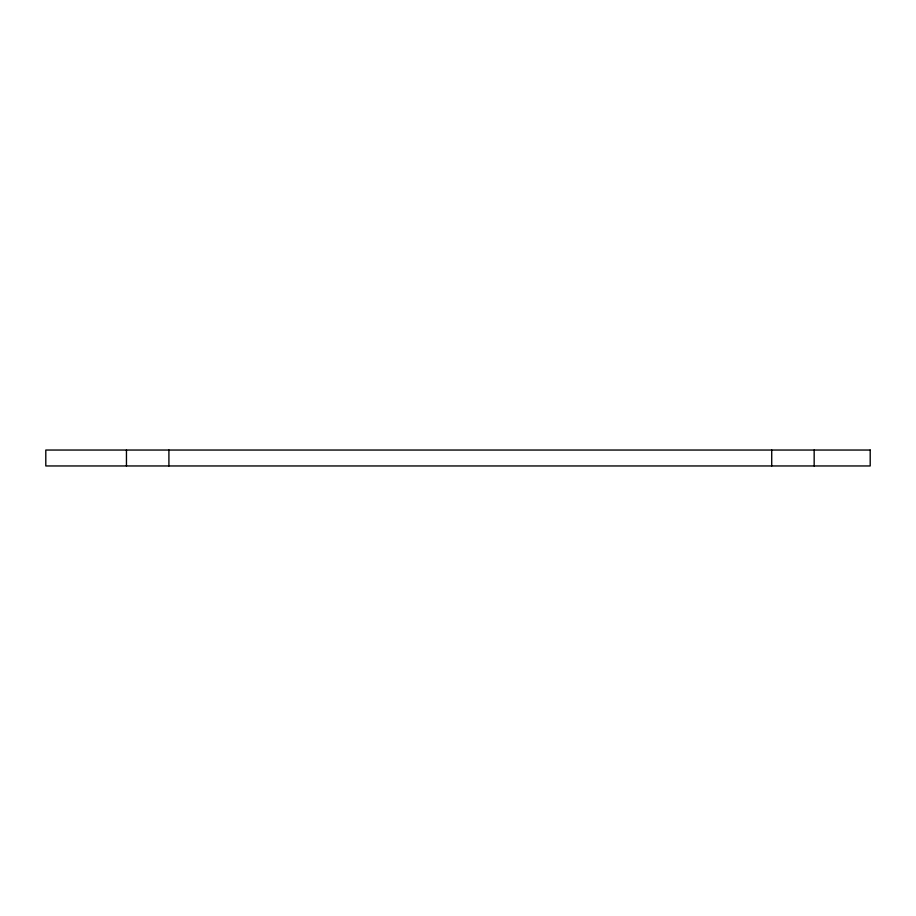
<?xml version="1.0" encoding="UTF-8"?>
<svg xmlns="http://www.w3.org/2000/svg" width="916" height="916" viewBox="0 0 916 916"><rect width="100%" height="100%" fill="white"/><g stroke="black" fill="none" stroke-linecap="round" stroke-linejoin="round"><path stroke-width="1.37" d="M814.164 450.042L814.164 465.958M771.719 450.042L771.719 465.958M168.91 450.042L168.91 465.958M126.454 450.042L126.454 465.958M870.2 450.042L45.8 450.042L45.8 465.958L870.2 465.958L870.2 450.042"/></g></svg>
